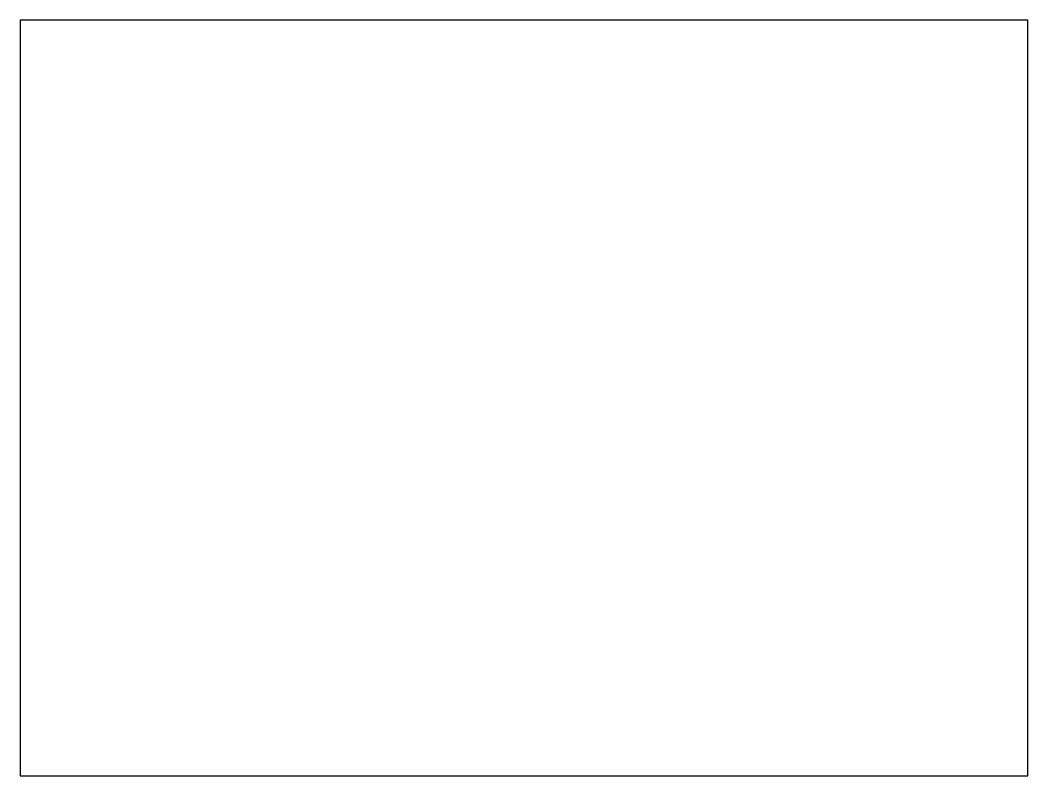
# Model space of a CAD drawing. Extents: x 286 to 686, y 1532 to 1832.
import ezdxf

# ---------------------------------------------------------------- set-up
doc = ezdxf.new("R2010")
doc.units = 0
doc.header["$MEASUREMENT"] = 0
doc.layers.add('PAGE1', color=7, linetype='Continuous', lineweight=0)

msp = doc.modelspace()

# ---------------------------------------------------------------- linework, layer by layer
at = {"layer": 'PAGE1', "color": 18, "lineweight": 25, "true_color": 0x000000}
msp.add_lwpolyline([(285.67, 1831.58), (285.67, 1531.58), (685.67, 1531.58), (685.67, 1831.58)], close=True, dxfattribs=at)

doc.saveas('drawing.dxf')
